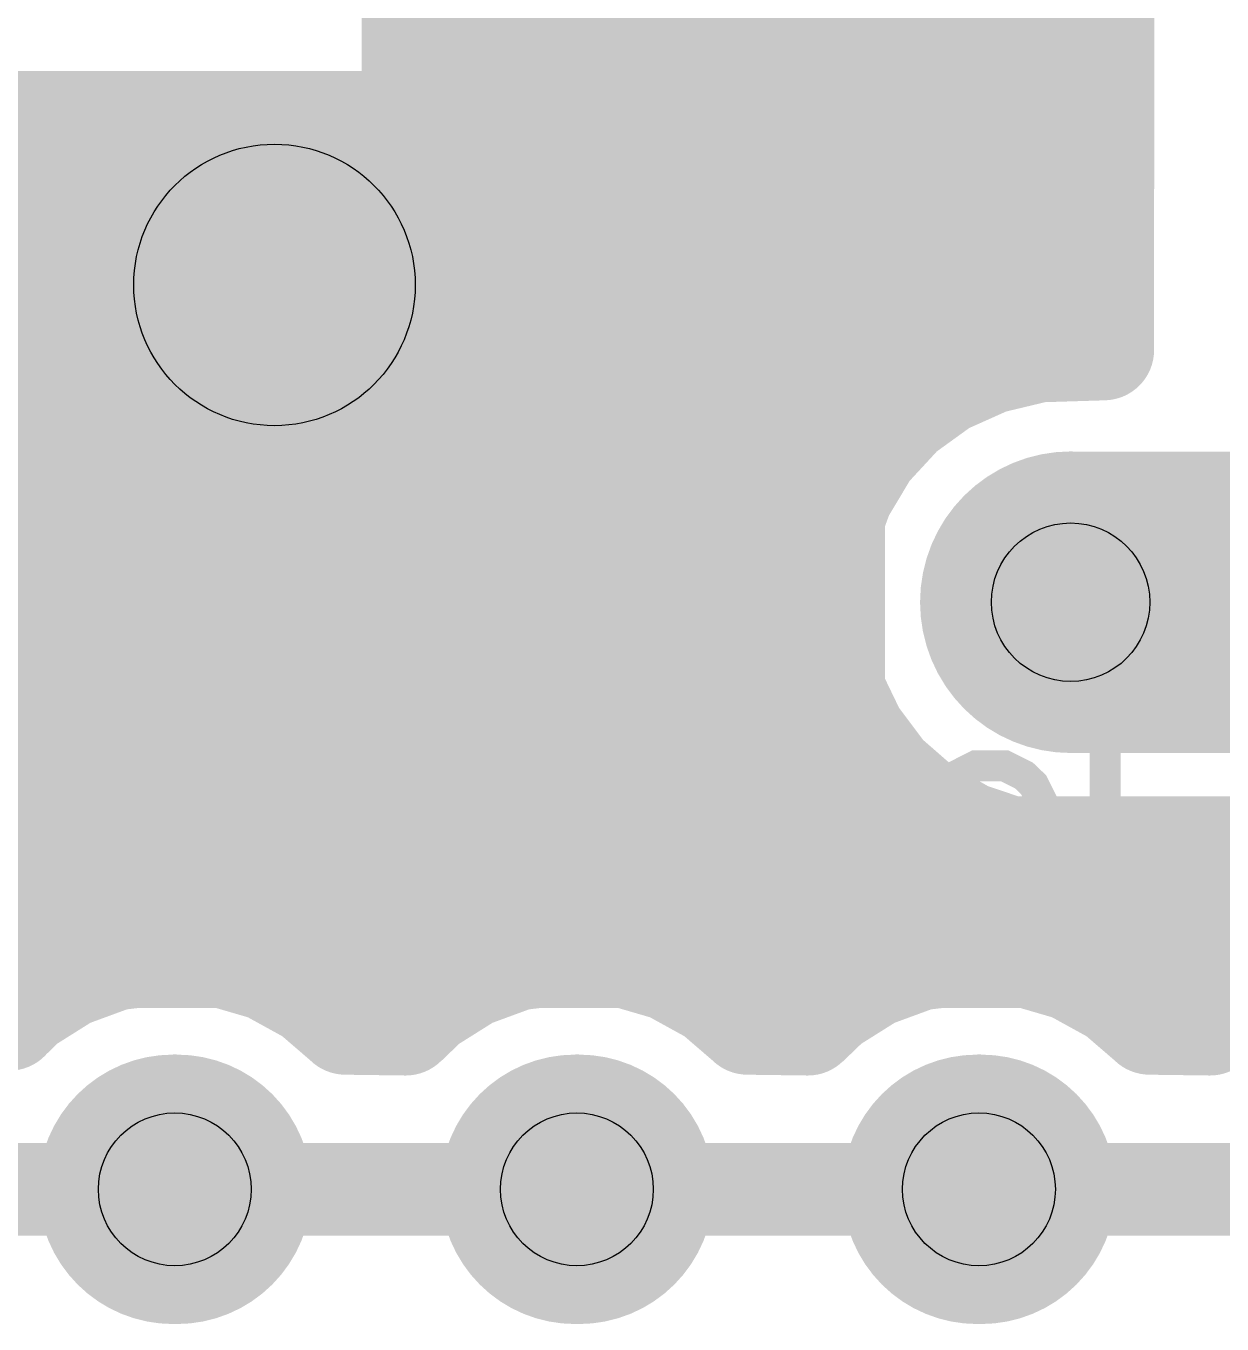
# Model space of a CAD drawing. Extents: x -0.29 to 2.65, y -0.09 to 2.49.
# Drawn here: x 1.6632 to 1.9607, y 0.4229 to 0.7457 of the extents above; entities that cross this region are included whole.
import ezdxf

# ---------------------------------------------------------------- set-up
doc = ezdxf.new("R2010")
doc.units = 0
for name, color, linetype in [('Bottom', 6, 'CONTINUOUS'), ('Bottom_Mask', 10, 'CONTINUOUS'), ('Drill_Bottom', 8, 'CONTINUOUS'), ('Drill_Top', 7, 'CONTINUOUS'), ('Top', 5, 'CONTINUOUS'), ('Top_Mask', 3, 'CONTINUOUS'), ('Top_Silk', 2, 'CONTINUOUS')]:
    doc.layers.add(name, color=color, linetype=linetype)

msp = doc.modelspace()

# ---------------------------------------------------------------- linework, layer by layer
at = {"layer": 'Bottom', "linetype": 'CONTINUOUS'}
for points, const_width in [([(1.7592, 0.8405), (1.7592, 0.722)], 0.025), ([(1.9312, 0.6651), (1.9315, 0.8348)], 0.025), ([(1.7617, 0.7431), (1.9289, 0.7431)], 0.025), ([(1.7592, 0.722), (1.6408, 0.722)], 0.025), ([(1.6152, 0.7183), (1.9289, 0.7183)], 0.025), ([(1.3785, 0.6934), (1.9289, 0.6934)], 0.025), ([(1.3535, 0.6685), (1.9289, 0.6685)], 0.025), ([(1.9029, 0.6617), (1.915, 0.6646)], 0.025), ([(1.915, 0.6646), (1.9312, 0.6651)], 0.025), ([(1.8915, 0.6566), (1.9029, 0.6617)], 0.025), ([(1.8814, 0.6493), (1.8915, 0.6566)], 0.025), ([(1.8729, 0.6401), (1.8814, 0.6493)], 0.025), ([(1.4429, 0.6437), (1.8735, 0.6437)], 0.025), ([(1.8665, 0.6294), (1.8729, 0.6401)], 0.025), ([(1.8622, 0.6177), (1.8665, 0.6294)], 0.025), ([(1.4695, 0.6188), (1.8602, 0.6188)], 0.025), ([(1.8604, 0.6053), (1.8622, 0.6177)], 0.025), ([(1.861, 0.5929), (1.8604, 0.6053)], 0.025), ([(1.4773, 0.5939), (1.8582, 0.5939)], 0.025), ([(1.8642, 0.5808), (1.861, 0.5929)], 0.025), ([(1.8696, 0.5696), (1.8642, 0.5808)], 0.025), ([(1.475, 0.5691), (1.8672, 0.5691)], 0.025), ([(1.8771, 0.5596), (1.8696, 0.5696)], 0.025), ([(1.8865, 0.5514), (1.8771, 0.5596)], 0.025), ([(1.8973, 0.5452), (1.8865, 0.5514)], 0.025), ([(1.4605, 0.5442), (1.8973, 0.5442)], 0.025), ([(1.9092, 0.5412), (1.8973, 0.5452)], 0.025), ([(1.923, 0.54), (1.9092, 0.5412)], 0.025), ([(2.0215, 0.5396), (1.923, 0.54)], 0.025), ([(1.6281, 0.5193), (2.3102, 0.5193)], 0.025), ([(1.6301, 0.5152), (1.659, 0.5152)], 0.025), ([(1.659, 0.5152), (1.659, 0.4984)], 0.025), ([(1.6854, 0.5134), (1.7007, 0.5152)], 0.025), ([(1.7007, 0.5152), (1.7112, 0.5143)], 0.025), ([(1.7112, 0.5143), (1.7232, 0.5108)], 0.025), ([(1.7854, 0.5134), (1.8007, 0.5152)], 0.025), ([(1.8007, 0.5152), (1.8112, 0.5143)], 0.025), ([(1.8112, 0.5143), (1.8232, 0.5108)], 0.025), ([(1.8854, 0.5134), (1.9007, 0.5152)], 0.025), ([(1.9007, 0.5152), (1.9112, 0.5143)], 0.025), ([(1.9112, 0.5143), (1.9232, 0.5108)], 0.025), ([(1.6737, 0.5091), (1.6854, 0.5134)], 0.025), ([(1.7232, 0.5108), (1.7341, 0.5048)], 0.025), ([(1.7737, 0.5091), (1.7854, 0.5134)], 0.025), ([(1.8232, 0.5108), (1.8341, 0.5048)], 0.025), ([(1.8737, 0.5091), (1.8854, 0.5134)], 0.025), ([(1.9232, 0.5108), (1.9341, 0.5048)], 0.025), ([(1.6632, 0.5025), (1.6737, 0.5091)], 0.025), ([(1.7632, 0.5025), (1.7737, 0.5091)], 0.025), ([(1.8632, 0.5025), (1.8737, 0.5091)], 0.025), ([(1.9632, 0.5025), (1.9737, 0.5091)], 0.025), ([(1.7341, 0.5048), (1.7427, 0.4974)], 0.025), ([(1.8341, 0.5048), (1.8427, 0.4974)], 0.025), ([(1.9341, 0.5048), (1.9427, 0.4974)], 0.025), ([(1.659, 0.4984), (1.6632, 0.5025)], 0.025), ([(1.7577, 0.4972), (1.7632, 0.5025)], 0.025), ([(1.8577, 0.4972), (1.8632, 0.5025)], 0.025), ([(1.9577, 0.4972), (1.9632, 0.5025)], 0.025), ([(1.7427, 0.4974), (1.7577, 0.4972)], 0.025), ([(1.8427, 0.4974), (1.8577, 0.4972)], 0.025), ([(1.9427, 0.4974), (1.9577, 0.4972)], 0.025), ([(1.7002, 0.4564), (1.6002, 0.4564)], 0.023), ([(1.8002, 0.4564), (1.7002, 0.4564)], 0.023), ([(1.7002, 0.4564), (1.7002, 0.4564)], 0.023), ([(1.9002, 0.4564), (1.8002, 0.4564)], 0.023), ([(1.8002, 0.4564), (1.8002, 0.4564)], 0.023), ([(2.0002, 0.4564), (1.9002, 0.4564)], 0.023), ([(1.9002, 0.4564), (1.9002, 0.4564)], 0.023)]:
    msp.add_lwpolyline(points, dxfattribs=dict(at, const_width=const_width))
for points, const_width in [([(1.753, 0.722, 1), (1.7655, 0.722, 1), (1.753, 0.722, 1)], 0.0125), ([(1.753, 0.722, 1), (1.7655, 0.722, 1), (1.753, 0.722, 1)], 0.0125), ([(1.9088, 0.6646, 1), (1.9213, 0.6646, 1), (1.9088, 0.6646, 1)], 0.0125), ([(1.9088, 0.6646, 1), (1.9213, 0.6646, 1), (1.9088, 0.6646, 1)], 0.0125), ([(1.925, 0.6651, 1), (1.9375, 0.6651, 1), (1.925, 0.6651, 1)], 0.0125), ([(1.925, 0.6651, 1), (1.9375, 0.6651, 1), (1.925, 0.6651, 1)], 0.0125), ([(1.8966, 0.6617, 1), (1.9091, 0.6617, 1), (1.8966, 0.6617, 1)], 0.0125), ([(1.8966, 0.6617, 1), (1.9091, 0.6617, 1), (1.8966, 0.6617, 1)], 0.0125), ([(1.8853, 0.6566, 1), (1.8978, 0.6566, 1), (1.8853, 0.6566, 1)], 0.0125), ([(1.8853, 0.6566, 1), (1.8978, 0.6566, 1), (1.8853, 0.6566, 1)], 0.0125), ([(1.8752, 0.6493, 1), (1.8877, 0.6493, 1), (1.8752, 0.6493, 1)], 0.0125), ([(1.8752, 0.6493, 1), (1.8877, 0.6493, 1), (1.8752, 0.6493, 1)], 0.0125), ([(1.8667, 0.6401, 1), (1.8792, 0.6401, 1), (1.8667, 0.6401, 1)], 0.0125), ([(1.8667, 0.6401, 1), (1.8792, 0.6401, 1), (1.8667, 0.6401, 1)], 0.0125), ([(1.8602, 0.6294, 1), (1.8727, 0.6294, 1), (1.8602, 0.6294, 1)], 0.0125), ([(1.8602, 0.6294, 1), (1.8727, 0.6294, 1), (1.8602, 0.6294, 1)], 0.0125), ([(1.9398, 0.6024, 1), (1.9063, 0.6024, 1), (1.9398, 0.6024, 1)], 0.0335), ([(1.856, 0.6177, 1), (1.8685, 0.6177, 1), (1.856, 0.6177, 1)], 0.0125), ([(1.856, 0.6177, 1), (1.8685, 0.6177, 1), (1.856, 0.6177, 1)], 0.0125), ([(1.8541, 0.6053, 1), (1.8666, 0.6053, 1), (1.8541, 0.6053, 1)], 0.0125), ([(1.8541, 0.6053, 1), (1.8666, 0.6053, 1), (1.8541, 0.6053, 1)], 0.0125), ([(1.8548, 0.5929, 1), (1.8673, 0.5929, 1), (1.8548, 0.5929, 1)], 0.0125), ([(1.8548, 0.5929, 1), (1.8673, 0.5929, 1), (1.8548, 0.5929, 1)], 0.0125), ([(1.8579, 0.5808, 1), (1.8704, 0.5808, 1), (1.8579, 0.5808, 1)], 0.0125), ([(1.8579, 0.5808, 1), (1.8704, 0.5808, 1), (1.8579, 0.5808, 1)], 0.0125), ([(1.8633, 0.5696, 1), (1.8758, 0.5696, 1), (1.8633, 0.5696, 1)], 0.0125), ([(1.8633, 0.5696, 1), (1.8758, 0.5696, 1), (1.8633, 0.5696, 1)], 0.0125), ([(1.8709, 0.5596, 1), (1.8834, 0.5596, 1), (1.8709, 0.5596, 1)], 0.0125), ([(1.8709, 0.5596, 1), (1.8834, 0.5596, 1), (1.8709, 0.5596, 1)], 0.0125), ([(1.8803, 0.5514, 1), (1.8928, 0.5514, 1), (1.8803, 0.5514, 1)], 0.0125), ([(1.8803, 0.5514, 1), (1.8928, 0.5514, 1), (1.8803, 0.5514, 1)], 0.0125), ([(1.8911, 0.5452, 1), (1.9036, 0.5452, 1), (1.8911, 0.5452, 1)], 0.0125), ([(1.8911, 0.5452, 1), (1.9036, 0.5452, 1), (1.8911, 0.5452, 1)], 0.0125), ([(1.9029, 0.5412, 1), (1.9154, 0.5412, 1), (1.9029, 0.5412, 1)], 0.0125), ([(1.9029, 0.5412, 1), (1.9154, 0.5412, 1), (1.9029, 0.5412, 1)], 0.0125), ([(1.9168, 0.54, 1), (1.9293, 0.54, 1), (1.9168, 0.54, 1)], 0.0125), ([(1.9168, 0.54, 1), (1.9293, 0.54, 1), (1.9168, 0.54, 1)], 0.0125), ([(1.6528, 0.5152, 1), (1.6653, 0.5152, 1), (1.6528, 0.5152, 1)], 0.0125), ([(1.6528, 0.5152, 1), (1.6653, 0.5152, 1), (1.6528, 0.5152, 1)], 0.0125), ([(1.6945, 0.5152, 1), (1.707, 0.5152, 1), (1.6945, 0.5152, 1)], 0.0125), ([(1.6945, 0.5152, 1), (1.707, 0.5152, 1), (1.6945, 0.5152, 1)], 0.0125), ([(1.7049, 0.5143, 1), (1.7174, 0.5143, 1), (1.7049, 0.5143, 1)], 0.0125), ([(1.7049, 0.5143, 1), (1.7174, 0.5143, 1), (1.7049, 0.5143, 1)], 0.0125), ([(1.7945, 0.5152, 1), (1.807, 0.5152, 1), (1.7945, 0.5152, 1)], 0.0125), ([(1.7945, 0.5152, 1), (1.807, 0.5152, 1), (1.7945, 0.5152, 1)], 0.0125), ([(1.8049, 0.5143, 1), (1.8174, 0.5143, 1), (1.8049, 0.5143, 1)], 0.0125), ([(1.8049, 0.5143, 1), (1.8174, 0.5143, 1), (1.8049, 0.5143, 1)], 0.0125), ([(1.8945, 0.5152, 1), (1.907, 0.5152, 1), (1.8945, 0.5152, 1)], 0.0125), ([(1.8945, 0.5152, 1), (1.907, 0.5152, 1), (1.8945, 0.5152, 1)], 0.0125), ([(1.9049, 0.5143, 1), (1.9174, 0.5143, 1), (1.9049, 0.5143, 1)], 0.0125), ([(1.9049, 0.5143, 1), (1.9174, 0.5143, 1), (1.9049, 0.5143, 1)], 0.0125), ([(1.6792, 0.5134, 1), (1.6917, 0.5134, 1), (1.6792, 0.5134, 1)], 0.0125), ([(1.6792, 0.5134, 1), (1.6917, 0.5134, 1), (1.6792, 0.5134, 1)], 0.0125), ([(1.7169, 0.5108, 1), (1.7294, 0.5108, 1), (1.7169, 0.5108, 1)], 0.0125), ([(1.7169, 0.5108, 1), (1.7294, 0.5108, 1), (1.7169, 0.5108, 1)], 0.0125), ([(1.7792, 0.5134, 1), (1.7917, 0.5134, 1), (1.7792, 0.5134, 1)], 0.0125), ([(1.7792, 0.5134, 1), (1.7917, 0.5134, 1), (1.7792, 0.5134, 1)], 0.0125), ([(1.8169, 0.5108, 1), (1.8294, 0.5108, 1), (1.8169, 0.5108, 1)], 0.0125), ([(1.8169, 0.5108, 1), (1.8294, 0.5108, 1), (1.8169, 0.5108, 1)], 0.0125), ([(1.8792, 0.5134, 1), (1.8917, 0.5134, 1), (1.8792, 0.5134, 1)], 0.0125), ([(1.8792, 0.5134, 1), (1.8917, 0.5134, 1), (1.8792, 0.5134, 1)], 0.0125), ([(1.9169, 0.5108, 1), (1.9294, 0.5108, 1), (1.9169, 0.5108, 1)], 0.0125), ([(1.9169, 0.5108, 1), (1.9294, 0.5108, 1), (1.9169, 0.5108, 1)], 0.0125), ([(1.6675, 0.5091, 1), (1.68, 0.5091, 1), (1.6675, 0.5091, 1)], 0.0125), ([(1.6675, 0.5091, 1), (1.68, 0.5091, 1), (1.6675, 0.5091, 1)], 0.0125), ([(1.7675, 0.5091, 1), (1.78, 0.5091, 1), (1.7675, 0.5091, 1)], 0.0125), ([(1.7675, 0.5091, 1), (1.78, 0.5091, 1), (1.7675, 0.5091, 1)], 0.0125), ([(1.8675, 0.5091, 1), (1.88, 0.5091, 1), (1.8675, 0.5091, 1)], 0.0125), ([(1.8675, 0.5091, 1), (1.88, 0.5091, 1), (1.8675, 0.5091, 1)], 0.0125), ([(1.7279, 0.5048, 1), (1.7404, 0.5048, 1), (1.7279, 0.5048, 1)], 0.0125), ([(1.7279, 0.5048, 1), (1.7404, 0.5048, 1), (1.7279, 0.5048, 1)], 0.0125), ([(1.8279, 0.5048, 1), (1.8404, 0.5048, 1), (1.8279, 0.5048, 1)], 0.0125), ([(1.8279, 0.5048, 1), (1.8404, 0.5048, 1), (1.8279, 0.5048, 1)], 0.0125), ([(1.9279, 0.5048, 1), (1.9404, 0.5048, 1), (1.9279, 0.5048, 1)], 0.0125), ([(1.9279, 0.5048, 1), (1.9404, 0.5048, 1), (1.9279, 0.5048, 1)], 0.0125), ([(1.657, 0.5025, 1), (1.6695, 0.5025, 1), (1.657, 0.5025, 1)], 0.0125), ([(1.657, 0.5025, 1), (1.6695, 0.5025, 1), (1.657, 0.5025, 1)], 0.0125), ([(1.757, 0.5025, 1), (1.7695, 0.5025, 1), (1.757, 0.5025, 1)], 0.0125), ([(1.757, 0.5025, 1), (1.7695, 0.5025, 1), (1.757, 0.5025, 1)], 0.0125), ([(1.857, 0.5025, 1), (1.8695, 0.5025, 1), (1.857, 0.5025, 1)], 0.0125), ([(1.857, 0.5025, 1), (1.8695, 0.5025, 1), (1.857, 0.5025, 1)], 0.0125), ([(1.957, 0.5025, 1), (1.9695, 0.5025, 1), (1.957, 0.5025, 1)], 0.0125), ([(1.957, 0.5025, 1), (1.9695, 0.5025, 1), (1.957, 0.5025, 1)], 0.0125), ([(1.6528, 0.4984, 1), (1.6653, 0.4984, 1), (1.6528, 0.4984, 1)], 0.0125), ([(1.6528, 0.4984, 1), (1.6653, 0.4984, 1), (1.6528, 0.4984, 1)], 0.0125), ([(1.7364, 0.4974, 1), (1.7489, 0.4974, 1), (1.7364, 0.4974, 1)], 0.0125), ([(1.7364, 0.4974, 1), (1.7489, 0.4974, 1), (1.7364, 0.4974, 1)], 0.0125), ([(1.7514, 0.4972, 1), (1.7639, 0.4972, 1), (1.7514, 0.4972, 1)], 0.0125), ([(1.7514, 0.4972, 1), (1.7639, 0.4972, 1), (1.7514, 0.4972, 1)], 0.0125), ([(1.8364, 0.4974, 1), (1.8489, 0.4974, 1), (1.8364, 0.4974, 1)], 0.0125), ([(1.8364, 0.4974, 1), (1.8489, 0.4974, 1), (1.8364, 0.4974, 1)], 0.0125), ([(1.8514, 0.4972, 1), (1.8639, 0.4972, 1), (1.8514, 0.4972, 1)], 0.0125), ([(1.8514, 0.4972, 1), (1.8639, 0.4972, 1), (1.8514, 0.4972, 1)], 0.0125), ([(1.9364, 0.4974, 1), (1.9489, 0.4974, 1), (1.9364, 0.4974, 1)], 0.0125), ([(1.9364, 0.4974, 1), (1.9489, 0.4974, 1), (1.9364, 0.4974, 1)], 0.0125), ([(1.9514, 0.4972, 1), (1.9639, 0.4972, 1), (1.9514, 0.4972, 1)], 0.0125), ([(1.9514, 0.4972, 1), (1.9639, 0.4972, 1), (1.9514, 0.4972, 1)], 0.0125), ([(1.7145, 0.4564, 1), (1.685, 0.4564, 1), (1.7145, 0.4564, 1)], 0.0295), ([(1.7155, 0.4564, 1), (1.686, 0.4564, 1), (1.7155, 0.4564, 1)], 0.0295), ([(1.8145, 0.4564, 1), (1.785, 0.4564, 1), (1.8145, 0.4564, 1)], 0.0295), ([(1.8155, 0.4564, 1), (1.786, 0.4564, 1), (1.8155, 0.4564, 1)], 0.0295), ([(1.9145, 0.4564, 1), (1.885, 0.4564, 1), (1.9145, 0.4564, 1)], 0.0295), ([(1.9155, 0.4564, 1), (1.886, 0.4564, 1), (1.9155, 0.4564, 1)], 0.0295), ([(1.6945, 0.4564, 1), (1.706, 0.4564, 1), (1.6945, 0.4564, 1)], 0.0115), ([(1.6945, 0.4564, 1), (1.706, 0.4564, 1), (1.6945, 0.4564, 1)], 0.0115), ([(1.6945, 0.4564, 1), (1.706, 0.4564, 1), (1.6945, 0.4564, 1)], 0.0115), ([(1.7945, 0.4564, 1), (1.806, 0.4564, 1), (1.7945, 0.4564, 1)], 0.0115), ([(1.7945, 0.4564, 1), (1.806, 0.4564, 1), (1.7945, 0.4564, 1)], 0.0115), ([(1.7945, 0.4564, 1), (1.806, 0.4564, 1), (1.7945, 0.4564, 1)], 0.0115), ([(1.8945, 0.4564, 1), (1.906, 0.4564, 1), (1.8945, 0.4564, 1)], 0.0115), ([(1.8945, 0.4564, 1), (1.906, 0.4564, 1), (1.8945, 0.4564, 1)], 0.0115), ([(1.8945, 0.4564, 1), (1.906, 0.4564, 1), (1.8945, 0.4564, 1)], 0.0115)]:
    msp.add_lwpolyline(points, format="xyb", dxfattribs=dict(at, const_width=const_width))
at = {"layer": 'Bottom'}
for points in [[(1.923, 0.6358), (2.0215, 0.6358), (1.923, 0.5689), (2.0215, 0.5689)], [(1.6998, 0.486), (1.7007, 0.486), (1.6998, 0.4269), (1.7007, 0.4269)], [(1.7998, 0.486), (1.8007, 0.486), (1.7998, 0.4269), (1.8007, 0.4269)], [(1.8998, 0.486), (1.9007, 0.486), (1.8998, 0.4269), (1.9007, 0.4269)]]:
    msp.add_solid(points, dxfattribs=at)
at = {"layer": 'Bottom_Mask', "linetype": 'CONTINUOUS'}
for points, const_width in [([(1.9418, 0.6024, 1), (1.9043, 0.6024, 1), (1.9418, 0.6024, 1)], 0.0375), ([(1.7165, 0.4564, 1), (1.683, 0.4564, 1), (1.7165, 0.4564, 1)], 0.0335), ([(1.684, 0.4564, 1), (1.7175, 0.4564, 1), (1.684, 0.4564, 1)], 0.0335), ([(1.8165, 0.4564, 1), (1.783, 0.4564, 1), (1.8165, 0.4564, 1)], 0.0335), ([(1.784, 0.4564, 1), (1.8175, 0.4564, 1), (1.784, 0.4564, 1)], 0.0335), ([(1.9165, 0.4564, 1), (1.883, 0.4564, 1), (1.9165, 0.4564, 1)], 0.0335), ([(1.884, 0.4564, 1), (1.9175, 0.4564, 1), (1.884, 0.4564, 1)], 0.0335)]:
    msp.add_lwpolyline(points, format="xyb", dxfattribs=dict(at, const_width=const_width))
at = {"layer": 'Bottom_Mask'}
for points in [[(1.923, 0.6398), (2.0215, 0.6398), (1.923, 0.5649), (2.0215, 0.5649)], [(1.6998, 0.49), (1.7007, 0.49), (1.6998, 0.4229), (1.7007, 0.4229)], [(1.7998, 0.49), (1.8007, 0.49), (1.7998, 0.4229), (1.8007, 0.4229)], [(1.8998, 0.49), (1.9007, 0.49), (1.8998, 0.4229), (1.9007, 0.4229)]]:
    msp.add_solid(points, dxfattribs=at)
at = {"layer": 'Drill_Bottom'}
for centre, radius in [((1.923, 0.6024), 0.0197), ((1.7002, 0.4564), 0.019), ((1.8002, 0.4564), 0.019), ((1.9002, 0.4564), 0.019)]:
    msp.add_circle(centre, radius, dxfattribs=at)
msp.add_solid([(1.923, 0.622), (2.0215, 0.622), (1.923, 0.5827), (2.0215, 0.5827)], dxfattribs=at)
at = {"layer": 'Drill_Top'}
for centre, radius in [((1.923, 0.6024), 0.0197), ((1.7002, 0.4564), 0.019), ((1.8002, 0.4564), 0.019), ((1.9002, 0.4564), 0.019)]:
    msp.add_circle(centre, radius, dxfattribs=at)
msp.add_solid([(1.923, 0.622), (2.0215, 0.622), (1.923, 0.5827), (2.0215, 0.5827)], dxfattribs=at)
at = {"layer": 'Top', "linetype": 'CONTINUOUS'}
for points, const_width in [([(1.9398, 0.6024, 1), (1.9063, 0.6024, 1), (1.9398, 0.6024, 1)], 0.0335), ([(1.7145, 0.4564, 1), (1.685, 0.4564, 1), (1.7145, 0.4564, 1)], 0.0295), ([(1.7155, 0.4564, 1), (1.686, 0.4564, 1), (1.7155, 0.4564, 1)], 0.0295), ([(1.8145, 0.4564, 1), (1.785, 0.4564, 1), (1.8145, 0.4564, 1)], 0.0295), ([(1.8155, 0.4564, 1), (1.786, 0.4564, 1), (1.8155, 0.4564, 1)], 0.0295), ([(1.9145, 0.4564, 1), (1.885, 0.4564, 1), (1.9145, 0.4564, 1)], 0.0295), ([(1.9155, 0.4564, 1), (1.886, 0.4564, 1), (1.9155, 0.4564, 1)], 0.0295)]:
    msp.add_lwpolyline(points, format="xyb", dxfattribs=dict(at, const_width=const_width))
at = {"layer": 'Top'}
for points in [[(1.923, 0.6358), (2.0215, 0.6358), (1.923, 0.5689), (2.0215, 0.5689)], [(1.6998, 0.486), (1.7007, 0.486), (1.6998, 0.4269), (1.7007, 0.4269)], [(1.7998, 0.486), (1.8007, 0.486), (1.7998, 0.4269), (1.8007, 0.4269)], [(1.8998, 0.486), (1.9007, 0.486), (1.8998, 0.4269), (1.9007, 0.4269)]]:
    msp.add_solid(points, dxfattribs=at)
at = {"layer": 'Top_Mask', "linetype": 'CONTINUOUS'}
for points, const_width in [([(1.9418, 0.6024, 1), (1.9043, 0.6024, 1), (1.9418, 0.6024, 1)], 0.0375), ([(1.7165, 0.4564, 1), (1.683, 0.4564, 1), (1.7165, 0.4564, 1)], 0.0335), ([(1.684, 0.4564, 1), (1.7175, 0.4564, 1), (1.684, 0.4564, 1)], 0.0335), ([(1.8165, 0.4564, 1), (1.783, 0.4564, 1), (1.8165, 0.4564, 1)], 0.0335), ([(1.784, 0.4564, 1), (1.8175, 0.4564, 1), (1.784, 0.4564, 1)], 0.0335), ([(1.9165, 0.4564, 1), (1.883, 0.4564, 1), (1.9165, 0.4564, 1)], 0.0335), ([(1.884, 0.4564, 1), (1.9175, 0.4564, 1), (1.884, 0.4564, 1)], 0.0335)]:
    msp.add_lwpolyline(points, format="xyb", dxfattribs=dict(at, const_width=const_width))
at = {"layer": 'Top_Mask'}
for points in [[(1.923, 0.6398), (2.0215, 0.6398), (1.923, 0.5649), (2.0215, 0.5649)], [(1.6998, 0.49), (1.7007, 0.49), (1.6998, 0.4229), (1.7007, 0.4229)], [(1.7998, 0.49), (1.8007, 0.49), (1.7998, 0.4229), (1.8007, 0.4229)], [(1.8998, 0.49), (1.9007, 0.49), (1.8998, 0.4229), (1.9007, 0.4229)]]:
    msp.add_solid(points, dxfattribs=at)
at = {"layer": 'Top_Silk', "linetype": 'CONTINUOUS'}
for points, const_width in [([(1.8719, 0.5492), (1.8719, 0.9508)], 0.0098), ([(1.775, 0.8313), (1.775, 0.6313)], 0.0098), ([(1.725, 0.7163), (1.725, 0.6463)], 0.0098), ([(1.425, 0.6313), (1.775, 0.6313)], 0.0098), ([(1.7181, 0.5785), (1.7181, 0.5282)], 0.0077), ([(1.9316, 0.5785), (1.9316, 0.5282)], 0.0077), ([(1.7027, 0.5545), (1.6979, 0.5593), (1.6931, 0.5617), (1.6859, 0.5617), (1.6811, 0.5593), (1.6764, 0.5545), (1.6739, 0.5474), (1.6739, 0.5426), (1.6764, 0.5354), (1.6811, 0.5307), (1.6859, 0.5282), (1.6931, 0.5282), (1.6979, 0.5307), (1.7027, 0.5354)], 0.0077), ([(1.7181, 0.5522), (1.7253, 0.5593), (1.7301, 0.5617), (1.7373, 0.5617), (1.7421, 0.5593), (1.7444, 0.5522), (1.7444, 0.5282)], 0.0077), ([(1.7886, 0.5545), (1.7838, 0.5593), (1.779, 0.5617), (1.7719, 0.5617), (1.7671, 0.5593), (1.7623, 0.5545), (1.7599, 0.5474), (1.7599, 0.5426), (1.7623, 0.5354), (1.7671, 0.5307), (1.7719, 0.5282), (1.779, 0.5282), (1.7838, 0.5307), (1.7886, 0.5354)], 0.0077), ([(1.7886, 0.5617), (1.7886, 0.5282)], 0.0077), ([(1.804, 0.5617), (1.804, 0.5282)], 0.0077), ([(1.804, 0.5522), (1.8112, 0.5593), (1.816, 0.5617), (1.8231, 0.5617), (1.8279, 0.5593), (1.8303, 0.5522), (1.8303, 0.5282)], 0.0077), ([(1.8457, 0.5617), (1.8457, 0.5282)], 0.0077), ([(1.8457, 0.5522), (1.8529, 0.5593), (1.8577, 0.5617), (1.8649, 0.5617), (1.8697, 0.5593), (1.8721, 0.5522), (1.8721, 0.5282)], 0.0077), ([(1.8875, 0.5474), (1.9162, 0.5474), (1.9162, 0.5522), (1.9138, 0.557), (1.9114, 0.5593), (1.9066, 0.5617), (1.8994, 0.5617), (1.8947, 0.5593), (1.8899, 0.5545), (1.8875, 0.5474), (1.8875, 0.5426), (1.8899, 0.5354), (1.8947, 0.5307), (1.8994, 0.5282), (1.9066, 0.5282), (1.9114, 0.5307), (1.9162, 0.5354)], 0.0077), ([(2.2754, 0.5492), (1.8719, 0.5492)], 0.0098), ([(1.5502, 0.5064), (2.1502, 0.5064)], 0.0098)]:
    msp.add_lwpolyline(points, dxfattribs=dict(at, const_width=const_width))
for points, const_width in [([(1.7225, 0.7163, 1), (1.7274, 0.7163, 1), (1.7225, 0.7163, 1)], 0.0049), ([(1.7225, 0.6463, 1), (1.7274, 0.6463, 1), (1.7225, 0.6463, 1)], 0.0049), ([(1.7725, 0.6313, 1), (1.7775, 0.6313, 1), (1.7725, 0.6313, 1)], 0.0049), ([(1.7725, 0.6313, 1), (1.7775, 0.6313, 1), (1.7725, 0.6313, 1)], 0.0049), ([(1.7162, 0.5785, 1), (1.7201, 0.5785, 1), (1.7162, 0.5785, 1)], 0.0039), ([(1.9297, 0.5785, 1), (1.9335, 0.5785, 1), (1.9297, 0.5785, 1)], 0.0039), ([(1.7866, 0.5617, 1), (1.7905, 0.5617, 1), (1.7866, 0.5617, 1)], 0.0039), ([(1.8021, 0.5617, 1), (1.8059, 0.5617, 1), (1.8021, 0.5617, 1)], 0.0039), ([(1.8438, 0.5617, 1), (1.8477, 0.5617, 1), (1.8438, 0.5617, 1)], 0.0039), ([(1.7008, 0.5545, 1), (1.7046, 0.5545, 1), (1.7008, 0.5545, 1)], 0.0039), ([(1.7162, 0.5522, 1), (1.7201, 0.5522, 1), (1.7162, 0.5522, 1)], 0.0039), ([(1.7866, 0.5545, 1), (1.7905, 0.5545, 1), (1.7866, 0.5545, 1)], 0.0039), ([(1.8021, 0.5522, 1), (1.8059, 0.5522, 1), (1.8021, 0.5522, 1)], 0.0039), ([(1.8438, 0.5522, 1), (1.8477, 0.5522, 1), (1.8438, 0.5522, 1)], 0.0039), ([(1.8694, 0.5492, 1), (1.8743, 0.5492, 1), (1.8694, 0.5492, 1)], 0.0049), ([(1.8694, 0.5492, 1), (1.8743, 0.5492, 1), (1.8694, 0.5492, 1)], 0.0049), ([(1.8856, 0.5474, 1), (1.8894, 0.5474, 1), (1.8856, 0.5474, 1)], 0.0039), ([(1.7008, 0.5354, 1), (1.7046, 0.5354, 1), (1.7008, 0.5354, 1)], 0.0039), ([(1.7866, 0.5354, 1), (1.7905, 0.5354, 1), (1.7866, 0.5354, 1)], 0.0039), ([(1.9142, 0.5354, 1), (1.9181, 0.5354, 1), (1.9142, 0.5354, 1)], 0.0039), ([(1.7162, 0.5282, 1), (1.7201, 0.5282, 1), (1.7162, 0.5282, 1)], 0.0039), ([(1.7425, 0.5282, 1), (1.7464, 0.5282, 1), (1.7425, 0.5282, 1)], 0.0039), ([(1.7866, 0.5282, 1), (1.7905, 0.5282, 1), (1.7866, 0.5282, 1)], 0.0039), ([(1.8021, 0.5282, 1), (1.8059, 0.5282, 1), (1.8021, 0.5282, 1)], 0.0039), ([(1.8284, 0.5282, 1), (1.8322, 0.5282, 1), (1.8284, 0.5282, 1)], 0.0039), ([(1.8438, 0.5282, 1), (1.8477, 0.5282, 1), (1.8438, 0.5282, 1)], 0.0039), ([(1.8701, 0.5282, 1), (1.874, 0.5282, 1), (1.8701, 0.5282, 1)], 0.0039), ([(1.9297, 0.5282, 1), (1.9335, 0.5282, 1), (1.9297, 0.5282, 1)], 0.0039)]:
    msp.add_lwpolyline(points, format="xyb", dxfattribs=dict(at, const_width=const_width))
at = {"layer": 'Top_Silk'}
msp.add_circle((1.725, 0.6813), 0.035, dxfattribs=at)

doc.saveas('drawing.dxf')
